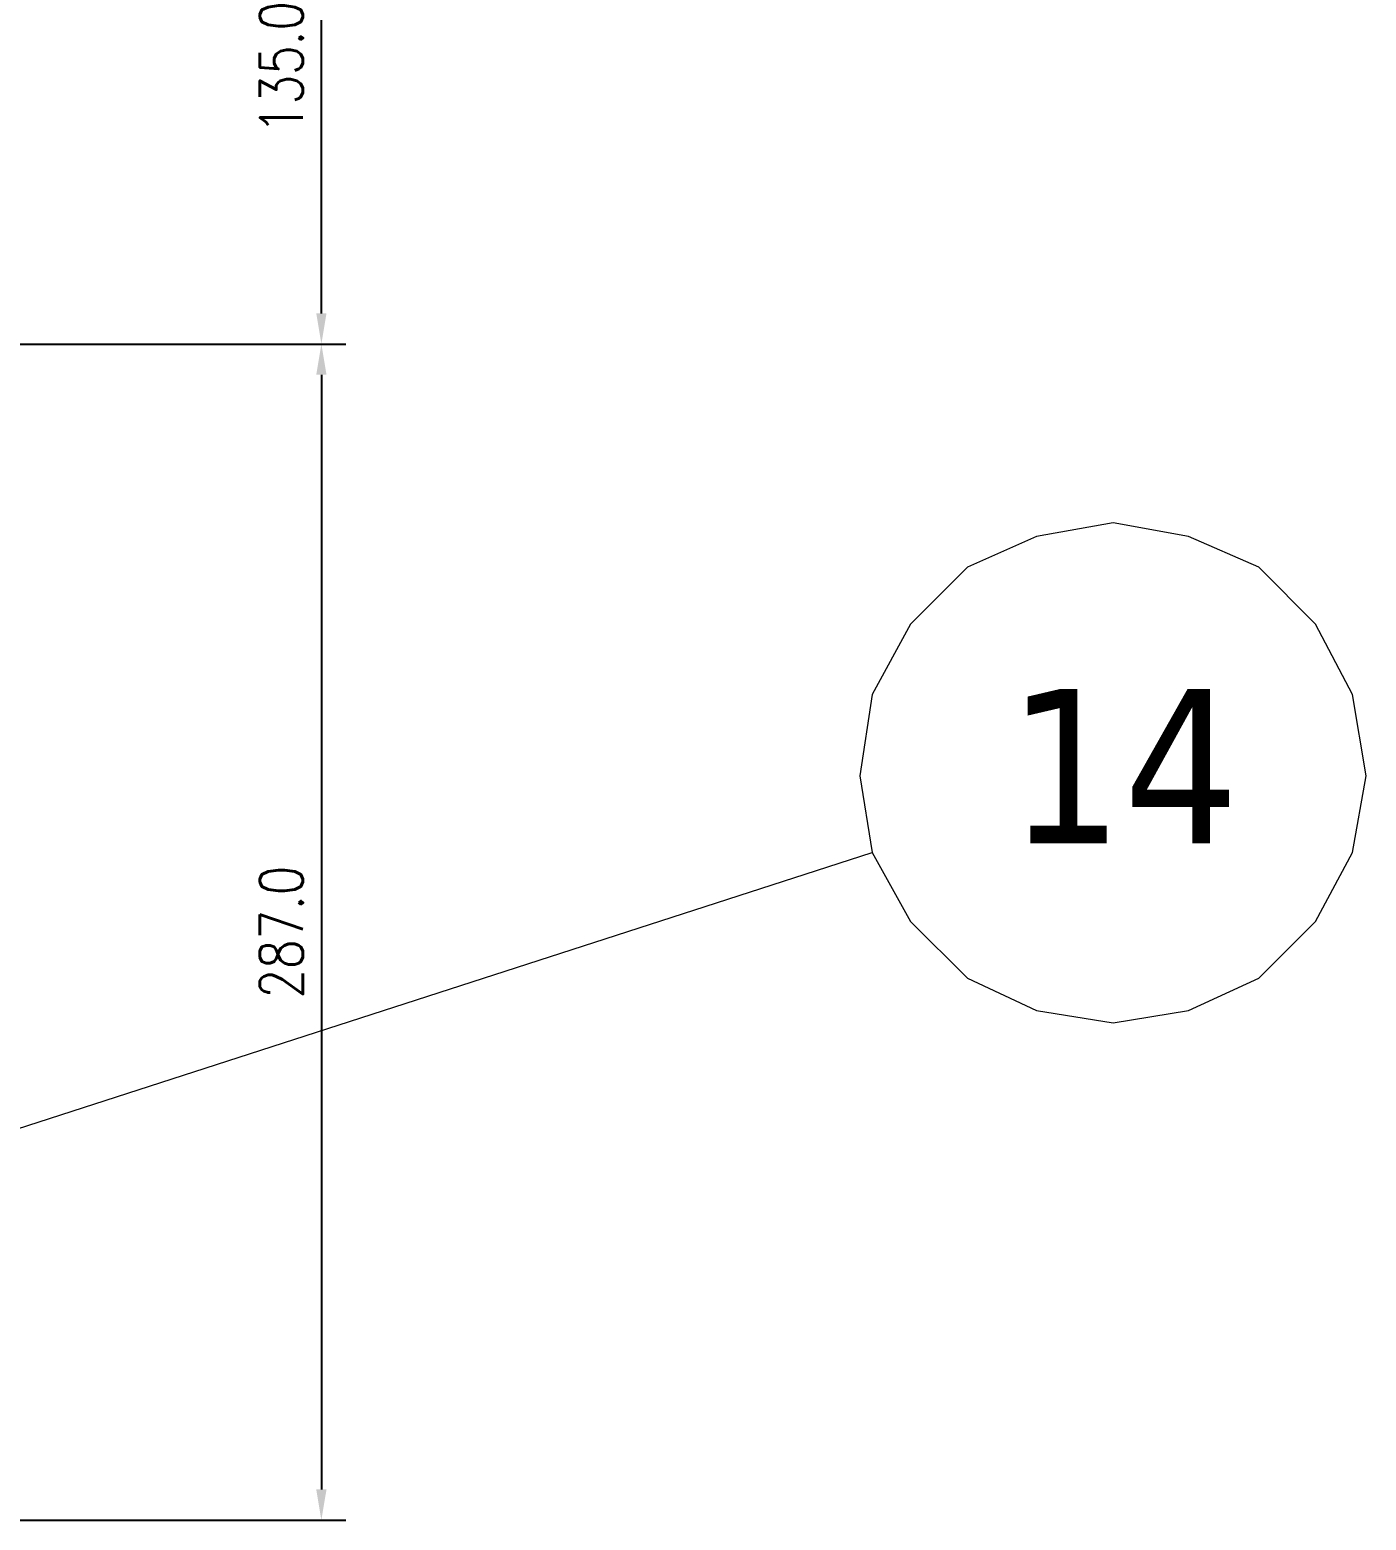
# Model space of a CAD drawing. Header units: millimetres. Extents: x 13152 to 84873, y -6229 to 22177.
# Drawn here: x 30669.2 to 30995.2, y 10822.7 to 11186.4 of the extents above; entities that cross this region are included whole.
import ezdxf

# ---------------------------------------------------------------- set-up
doc = ezdxf.new("R2010")
doc.units = ezdxf.units.MM
doc.header["$LTSCALE"] = 4
doc.layers.add('标注、文本', color=3, linetype='Continuous', lineweight=25)
doc.layers.add('铁心', color=3, linetype='Continuous', lineweight=0)
doc.styles.add('Tahoma$001', font='tahoma.ttf', dxfattribs={"height": 2.159784})
doc.styles.add('TH_GBDIM', font='romans.shx', dxfattribs={"width": 0.8, "bigfont": 'gbcbig.shx'})
doc.dimstyles.new('TH_GBDIM1', dxfattribs={"dimscale": 3, "dimtxt": 3.5, "dimasz": 2.5, "dimexe": 2, "dimexo": 0, "dimgap": 1.5, "dimtad": 1, "dimdec": 1, "dimzin": 0, "dimdsep": 46, "dimtxsty": 'TH_GBDIM', "dimcen": 2.5, "dimclrd": 3, "dimclre": 256, "dimclrt": 2, "dimadec": 0, "dimazin": 0, "dimtfac": 0.714286, "dimtdec": 1, "dimtmove": 0, "dimatfit": 3, "dimfxl": 1, "dimtzin": 0, "dimlwd": -1, "dimlwe": -1, "dimarcsym": 0})

# ---------------------------------------------------------------- blocks, each defined once
blk = doc.blocks.new('*D331')
at = {"layer": 'Defpoints', "color": 0, "transparency": 16777216}
for p in [(30598.81, 11109.67), (30598.81, 10822.67), (30740.33, 10822.67)]:
    blk.add_point(p, dxfattribs=at)
at = {"layer": '标注、文本', "transparency": 16777216}
for p, q in [((30598.81, 11109.67), (30746.33, 11109.67)), ((30598.81, 10822.67), (30746.33, 10822.67))]:
    blk.add_line(p, q, dxfattribs=at)
at = {"layer": '标注、文本', "color": 3, "transparency": 16777216}
blk.add_line((30740.33, 11102.17), (30740.33, 10830.17), dxfattribs=at)
for points in [[(30739.08, 11102.17), (30741.58, 11102.17), (30740.33, 11109.67)], [(30739.08, 10830.17), (30741.58, 10830.17), (30740.33, 10822.67)]]:
    blk.add_solid(points, dxfattribs=at)
at = {"layer": '标注、文本', "color": 2, "transparency": 16777216, "insert": (30730.58, 10966.17), "char_height": 10.5, "attachment_point": 5, "rotation": 90, "style": 'TH_GBDIM'}
blk.add_mtext('287.0', dxfattribs=at)
blk = doc.blocks.new('*D332')
at = {"layer": 'Defpoints', "color": 0, "transparency": 16777216}
for p in [(30547.81, 11244.67), (30740.33, 11244.67), (30598.81, 11109.67)]:
    blk.add_point(p, dxfattribs=at)
at = {"layer": '标注、文本', "transparency": 16777216}
for p, q in [((30547.81, 11244.67), (30746.33, 11244.67)), ((30598.81, 11109.67), (30746.33, 11109.67))]:
    blk.add_line(p, q, dxfattribs=at)
at = {"layer": '标注、文本', "color": 3, "transparency": 16777216}
blk.add_line((30740.33, 11117.17), (30740.33, 11237.17), dxfattribs=at)
for points in [[(30739.08, 11237.17), (30741.58, 11237.17), (30740.33, 11244.67)], [(30739.08, 11117.17), (30741.58, 11117.17), (30740.33, 11109.67)]]:
    blk.add_solid(points, dxfattribs=at)
at = {"layer": '标注、文本', "color": 2, "transparency": 16777216, "insert": (30730.58, 11177.17), "char_height": 10.5, "attachment_point": 5, "rotation": 90, "style": 'TH_GBDIM'}
blk.add_mtext('135.0', dxfattribs=at)

msp = doc.modelspace()

# ---------------------------------------------------------------- linework, layer by layer
at = {"layer": '铁心', "lineweight": 13}
msp.add_lwpolyline([(30995.2, 11004.3), (30991.89, 11024.18), (30982.85, 11041.35), (30969, 11055.2), (30951.83, 11062.73), (30933.46, 11066.04), (30914.78, 11062.73), (30897.92, 11055.2), (30884.06, 11041.35), (30874.72, 11024.18), (30871.71, 11004.3), (30874.72, 10985.63), (30884.06, 10968.76), (30897.92, 10954.91), (30914.78, 10947.07), (30933.46, 10944.06), (30951.83, 10947.07), (30969, 10954.91), (30982.85, 10968.76), (30991.89, 10985.63)], close=True, dxfattribs=at)
msp.add_lwpolyline([(30641.44, 10910.17), (30874.72, 10985.63), (30874.72, 10985.63)], dxfattribs=at)

# ---------------------------------------------------------------- texts
at = {"layer": '铁心', "lineweight": 13, "style": 'Tahoma$001'}
msp.add_text('14', height=37.589, dxfattribs=at).set_placement((30907.78, 10987.88))

# ---------------------------------------------------------------- dimensions: what is measured, and where the dimension line sits
at = {"layer": '标注、文本'}
for base, p2, picture, middle in [((30740.33, 11244.67), (30547.81, 11244.67), '*D332', (30730.58, 11177.17)), ((30740.33, 10822.67), (30598.81, 10822.67), '*D331', (30730.58, 10966.17))]:
    dim = msp.add_linear_dim(base=base, p1=(30598.81, 11109.67), p2=p2, angle=90, dimstyle='TH_GBDIM1', dxfattribs=at)
    dim.commit()
    dim.dimension.update_dxf_attribs({"geometry": picture, "text_midpoint": middle})

doc.saveas('drawing.dxf')
